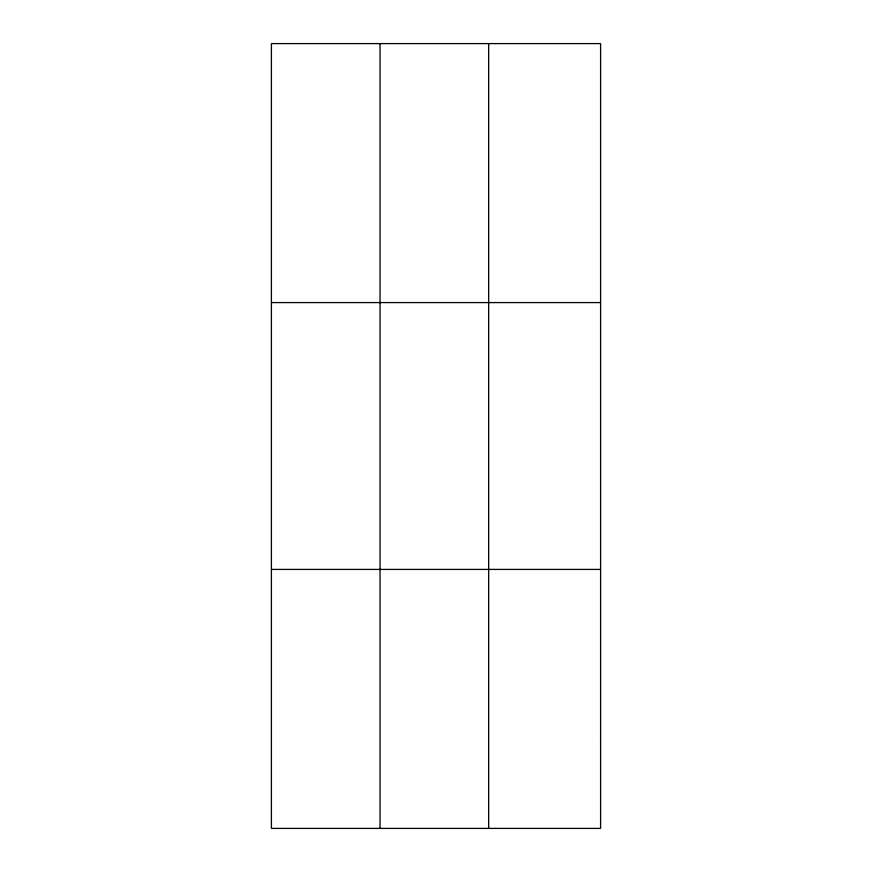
<?xml version="1.0" encoding="UTF-8"?>
<svg xmlns="http://www.w3.org/2000/svg" width="872" height="872" viewBox="0 0 872 872"><rect width="100%" height="100%" fill="white"/><g stroke="black" fill="none" stroke-linecap="round" stroke-linejoin="round"><path stroke-width="1.31" d="M380.039 43.6L380.039 828.4M488.669 43.6L488.669 828.4M271.41 302.584L600.59 302.584M271.41 569.416L600.59 569.416M600.59 742.072L600.59 828.4L271.41 828.4L271.41 43.6L600.59 43.6L600.59 742.072"/></g></svg>
